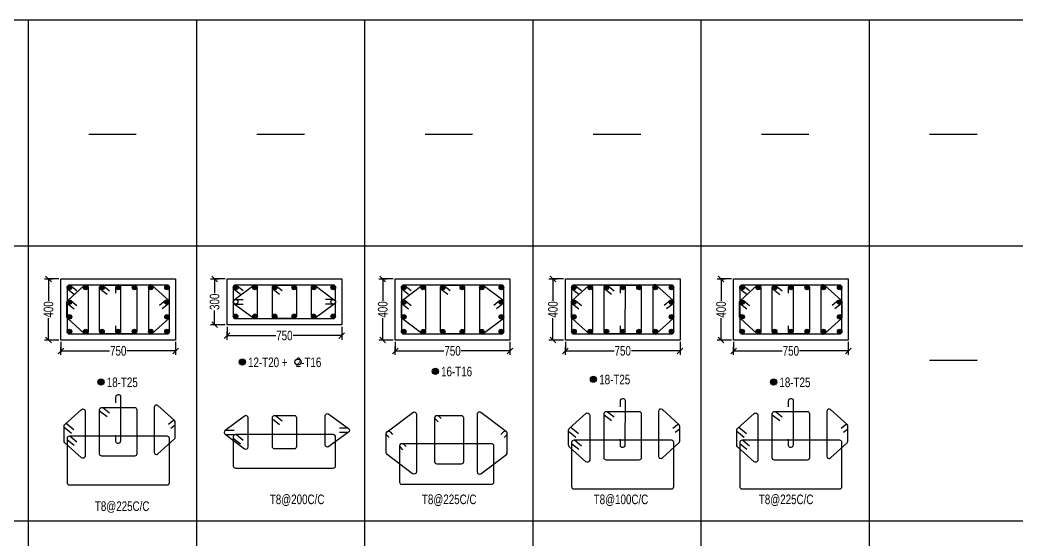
# Model space of a CAD drawing. Header units: millimetres. Extents: x 356 to 40629, y 2483 to 64847.
# Drawn here: x 27803 to 34325, y 15598 to 19002 of the extents above; entities that cross this region are included whole.
import ezdxf

# ---------------------------------------------------------------- set-up
doc = ezdxf.new("R2010")
doc.units = ezdxf.units.MM
for name, color, linetype in [('COL', 5, 'Continuous'), ('S-TIES', 3, 'Continuous'), ('TABLE', 11, 'Continuous'), ('TXT3', 6, 'Continuous')]:
    doc.layers.add(name, color=color, linetype=linetype)
doc.layers.add('STR-COL-DIM', color=8, linetype='Continuous', lineweight=18)
doc.layers.add('STR-LEVEL TEXT', color=110, linetype='Continuous', lineweight=30)
doc.styles.add('SOBHA', font='swisscl.ttf')
doc.styles.add('sobha sed', font='swisscl.ttf')
doc.dimstyles.new('S-25', dxfattribs={"dimscale": 25, "dimtxt": 2.5, "dimasz": 1.5, "dimexe": 0.25, "dimexo": 0.5, "dimgap": 0.1, "dimtad": 0, "dimdec": 0, "dimrnd": 0.0005, "dimzin": 0, "dimdsep": 46, "dimtxsty": 'SOBHA', "dimblk": 'OBLIQUE', "dimcen": 0.09, "dimclrd": 8, "dimclre": 8, "dimclrt": 6, "dimadec": 0, "dimazin": 0, "dimtfac": 1, "dimtdec": 0, "dimtofl": 0, "dimtmove": 0, "dimatfit": 3, "dimfxl": 0.18, "dimtolj": 1, "dimtzin": 0, "dimlwd": -1, "dimlwe": -1, "dimarcsym": 0})

# ---------------------------------------------------------------- blocks, each defined once
blk = doc.blocks.new('_Oblique')
at = {"color": 0, "linetype": 'ByBlock', "lineweight": -2}
for p, q in [((-0.5, -0.5), (0.5, 0.5)), ((0, 0.71), (0, -0.71))]:
    blk.add_line(p, q, dxfattribs=at)
blk = doc.blocks.new('*D480')
at = {"layer": 'STR-LEVEL TEXT', "color": 8, "transparency": 16777216}
for p, q in [((28058.4, 17307.2), (27983.3, 17307.2)), ((27989.6, 17307.2), (27989.6, 17164.7)), ((27989.6, 16907.2), (27989.6, 17049.7)), ((28058.4, 16907.2), (27983.3, 16907.2))]:
    blk.add_line(p, q, dxfattribs=at)
at = {"layer": 'STR-LEVEL TEXT', "color": 8, "transparency": 16777216, "xscale": 37.5, "yscale": 37.5, "zscale": 37.5}
for p, rotation in [((27989.6, 17307.2), 90), ((27989.6, 16907.2), 270)]:
    blk.add_blockref('_Oblique', p, dxfattribs=dict(at, rotation=rotation))
at = {"layer": 'STR-LEVEL TEXT', "color": 6, "transparency": 16777216, "insert": (27989.6, 17107.2), "char_height": 62.5, "attachment_point": 5, "rotation": 90, "style": 'SOBHA'}
blk.add_mtext('\\A1;400', dxfattribs=at)
blk = doc.blocks.new('*D481')
at = {"layer": 'STR-LEVEL TEXT', "color": 8, "transparency": 16777216}
for p, q in [((28070.9, 16894.7), (28070.9, 16829.9)), ((28820.9, 16894.7), (28820.9, 16829.9)), ((28070.9, 16836.1), (28389, 16836.1)), ((28820.9, 16836.1), (28502.8, 16836.1))]:
    blk.add_line(p, q, dxfattribs=at)
at = {"layer": 'STR-LEVEL TEXT', "color": 8, "transparency": 16777216, "xscale": 37.5, "yscale": 37.5, "zscale": 37.5, "rotation": 180}
blk.add_blockref('_Oblique', (28070.9, 16836.1), dxfattribs=at)
at = {"layer": 'STR-LEVEL TEXT', "color": 8, "transparency": 16777216, "xscale": 37.5, "yscale": 37.5, "zscale": 37.5}
blk.add_blockref('_Oblique', (28820.9, 16836.1), dxfattribs=at)
at = {"layer": 'STR-LEVEL TEXT', "color": 6, "transparency": 16777216, "insert": (28445.9, 16836.1), "char_height": 62.5, "attachment_point": 5, "style": 'SOBHA'}
blk.add_mtext('\\A1;750', dxfattribs=at)
blk = doc.blocks.new('*D624')
at = {"layer": 'STR-LEVEL TEXT', "color": 8, "transparency": 16777216}
for p, q in [((29145.3, 17307.2), (29070.2, 17307.2)), ((29076.5, 17307.2), (29076.5, 17214.4)), ((29076.5, 17007.2), (29076.5, 17100.1)), ((29145.3, 17007.2), (29070.2, 17007.2))]:
    blk.add_line(p, q, dxfattribs=at)
at = {"layer": 'STR-LEVEL TEXT', "color": 8, "transparency": 16777216, "xscale": 37.5, "yscale": 37.5, "zscale": 37.5}
for p, rotation in [((29076.5, 17307.2), 90), ((29076.5, 17007.2), 270)]:
    blk.add_blockref('_Oblique', p, dxfattribs=dict(at, rotation=rotation))
at = {"layer": 'STR-LEVEL TEXT', "color": 6, "transparency": 16777216, "insert": (29076.5, 17157.3), "char_height": 62.5, "attachment_point": 5, "rotation": 90, "style": 'SOBHA'}
blk.add_mtext('\\A1;300', dxfattribs=at)
blk = doc.blocks.new('*D625')
at = {"layer": 'STR-LEVEL TEXT', "color": 8, "transparency": 16777216}
for p, q in [((29157.8, 16994.7), (29157.8, 16929.9)), ((29907.8, 16994.7), (29907.8, 16929.9)), ((29157.8, 16936.1), (29475.9, 16936.1)), ((29907.8, 16936.1), (29589.8, 16936.1))]:
    blk.add_line(p, q, dxfattribs=at)
at = {"layer": 'STR-LEVEL TEXT', "color": 8, "transparency": 16777216, "xscale": 37.5, "yscale": 37.5, "zscale": 37.5, "rotation": 180}
blk.add_blockref('_Oblique', (29157.8, 16936.1), dxfattribs=at)
at = {"layer": 'STR-LEVEL TEXT', "color": 8, "transparency": 16777216, "xscale": 37.5, "yscale": 37.5, "zscale": 37.5}
blk.add_blockref('_Oblique', (29907.8, 16936.1), dxfattribs=at)
at = {"layer": 'STR-LEVEL TEXT', "color": 6, "transparency": 16777216, "insert": (29532.8, 16936.1), "char_height": 62.5, "attachment_point": 5, "style": 'SOBHA'}
blk.add_mtext('\\A1;750', dxfattribs=at)
blk = doc.blocks.new('*D633')
at = {"layer": 'STR-LEVEL TEXT', "color": 8, "transparency": 16777216}
for p, q in [((30245.3, 17307.2), (30170.2, 17307.2)), ((30176.5, 17307.2), (30176.5, 17164.7)), ((30176.5, 16907.2), (30176.5, 17049.7)), ((30245.3, 16907.2), (30170.2, 16907.2))]:
    blk.add_line(p, q, dxfattribs=at)
at = {"layer": 'STR-LEVEL TEXT', "color": 8, "transparency": 16777216, "xscale": 37.5, "yscale": 37.5, "zscale": 37.5}
for p, rotation in [((30176.5, 17307.2), 90), ((30176.5, 16907.2), 270)]:
    blk.add_blockref('_Oblique', p, dxfattribs=dict(at, rotation=rotation))
at = {"layer": 'STR-LEVEL TEXT', "color": 6, "transparency": 16777216, "insert": (30176.5, 17107.2), "char_height": 62.5, "attachment_point": 5, "rotation": 90, "style": 'SOBHA'}
blk.add_mtext('\\A1;400', dxfattribs=at)
blk = doc.blocks.new('*D634')
at = {"layer": 'STR-LEVEL TEXT', "color": 8, "transparency": 16777216}
for p, q in [((30257.8, 16894.7), (30257.8, 16829.9)), ((31007.8, 16894.7), (31007.8, 16829.9)), ((30257.8, 16836.1), (30575.9, 16836.1)), ((31007.8, 16836.1), (30689.8, 16836.1))]:
    blk.add_line(p, q, dxfattribs=at)
at = {"layer": 'STR-LEVEL TEXT', "color": 8, "transparency": 16777216, "xscale": 37.5, "yscale": 37.5, "zscale": 37.5, "rotation": 180}
blk.add_blockref('_Oblique', (30257.8, 16836.1), dxfattribs=at)
at = {"layer": 'STR-LEVEL TEXT', "color": 8, "transparency": 16777216, "xscale": 37.5, "yscale": 37.5, "zscale": 37.5}
blk.add_blockref('_Oblique', (31007.8, 16836.1), dxfattribs=at)
at = {"layer": 'STR-LEVEL TEXT', "color": 6, "transparency": 16777216, "insert": (30632.8, 16836.1), "char_height": 62.5, "attachment_point": 5, "style": 'SOBHA'}
blk.add_mtext('\\A1;750', dxfattribs=at)
blk = doc.blocks.new('*D590')
at = {"layer": 'STR-LEVEL TEXT', "color": 8, "transparency": 16777216}
for p, q in [((31358.4, 17307.2), (31283.3, 17307.2)), ((31289.6, 17307.2), (31289.6, 17164.7)), ((31289.6, 16907.2), (31289.6, 17049.7)), ((31358.4, 16907.2), (31283.3, 16907.2))]:
    blk.add_line(p, q, dxfattribs=at)
at = {"layer": 'STR-LEVEL TEXT', "color": 8, "transparency": 16777216, "xscale": 37.5, "yscale": 37.5, "zscale": 37.5}
for p, rotation in [((31289.6, 17307.2), 90), ((31289.6, 16907.2), 270)]:
    blk.add_blockref('_Oblique', p, dxfattribs=dict(at, rotation=rotation))
at = {"layer": 'STR-LEVEL TEXT', "color": 6, "transparency": 16777216, "insert": (31289.6, 17107.2), "char_height": 62.5, "attachment_point": 5, "rotation": 90, "style": 'SOBHA'}
blk.add_mtext('\\A1;400', dxfattribs=at)
blk = doc.blocks.new('*D591')
at = {"layer": 'STR-LEVEL TEXT', "color": 8, "transparency": 16777216}
for p, q in [((31370.9, 16894.7), (31370.9, 16829.9)), ((32120.9, 16894.7), (32120.9, 16829.9)), ((31370.9, 16836.1), (31689, 16836.1)), ((32120.9, 16836.1), (31802.8, 16836.1))]:
    blk.add_line(p, q, dxfattribs=at)
at = {"layer": 'STR-LEVEL TEXT', "color": 8, "transparency": 16777216, "xscale": 37.5, "yscale": 37.5, "zscale": 37.5, "rotation": 180}
blk.add_blockref('_Oblique', (31370.9, 16836.1), dxfattribs=at)
at = {"layer": 'STR-LEVEL TEXT', "color": 8, "transparency": 16777216, "xscale": 37.5, "yscale": 37.5, "zscale": 37.5}
blk.add_blockref('_Oblique', (32120.9, 16836.1), dxfattribs=at)
at = {"layer": 'STR-LEVEL TEXT', "color": 6, "transparency": 16777216, "insert": (31745.9, 16836.1), "char_height": 62.5, "attachment_point": 5, "style": 'SOBHA'}
blk.add_mtext('\\A1;750', dxfattribs=at)
blk = doc.blocks.new('*D626')
at = {"layer": 'STR-LEVEL TEXT', "color": 8, "transparency": 16777216}
for p, q in [((32458.4, 17307), (32383.3, 17307)), ((32389.6, 17307), (32389.6, 17164.5)), ((32389.6, 16907), (32389.6, 17049.5)), ((32458.4, 16907), (32383.3, 16907))]:
    blk.add_line(p, q, dxfattribs=at)
at = {"layer": 'STR-LEVEL TEXT', "color": 8, "transparency": 16777216, "xscale": 37.5, "yscale": 37.5, "zscale": 37.5}
for p, rotation in [((32389.6, 17307), 90), ((32389.6, 16907), 270)]:
    blk.add_blockref('_Oblique', p, dxfattribs=dict(at, rotation=rotation))
at = {"layer": 'STR-LEVEL TEXT', "color": 6, "transparency": 16777216, "insert": (32389.6, 17107), "char_height": 62.5, "attachment_point": 5, "rotation": 90, "style": 'SOBHA'}
blk.add_mtext('\\A1;400', dxfattribs=at)
blk = doc.blocks.new('*D627')
at = {"layer": 'STR-LEVEL TEXT', "color": 8, "transparency": 16777216}
for p, q in [((32470.9, 16894.5), (32470.9, 16829.7)), ((33220.9, 16894.5), (33220.9, 16829.7)), ((32470.9, 16836), (32789, 16836)), ((33220.9, 16836), (32902.8, 16836))]:
    blk.add_line(p, q, dxfattribs=at)
at = {"layer": 'STR-LEVEL TEXT', "color": 8, "transparency": 16777216, "xscale": 37.5, "yscale": 37.5, "zscale": 37.5, "rotation": 180}
blk.add_blockref('_Oblique', (32470.9, 16836), dxfattribs=at)
at = {"layer": 'STR-LEVEL TEXT', "color": 8, "transparency": 16777216, "xscale": 37.5, "yscale": 37.5, "zscale": 37.5}
blk.add_blockref('_Oblique', (33220.9, 16836), dxfattribs=at)
at = {"layer": 'STR-LEVEL TEXT', "color": 6, "transparency": 16777216, "insert": (32845.9, 16836), "char_height": 62.5, "attachment_point": 5, "style": 'SOBHA'}
blk.add_mtext('\\A1;750', dxfattribs=at)

msp = doc.modelspace()

# ---------------------------------------------------------------- hatches: boundary and pattern name
at = {"layer": 'S-TIES', "ltscale": 7}
h = msp.add_hatch(color=256, dxfattribs=at)
h.dxf.hatch_style = 1
edge = h.paths.add_edge_path()
edge.add_arc((28126.5, 17251.7), 15, 0, 360)
h = msp.add_hatch(color=256, dxfattribs=at)
h.dxf.hatch_style = 1
edge = h.paths.add_edge_path()
edge.add_arc((28233, 17251.7), 15, 0, 360)
h = msp.add_hatch(color=256, dxfattribs=at)
h.dxf.hatch_style = 1
edge = h.paths.add_edge_path()
edge.add_arc((28339.4, 17251.7), 15, 0, 360)
h = msp.add_hatch(color=256, dxfattribs=at)
h.dxf.hatch_style = 1
edge = h.paths.add_edge_path()
edge.add_arc((28445.9, 17251.7), 15, 0, 360)
h = msp.add_hatch(color=256, dxfattribs=at)
h.dxf.hatch_style = 1
edge = h.paths.add_edge_path()
edge.add_arc((28552.4, 17251.7), 15, 0, 360)
h = msp.add_hatch(color=256, dxfattribs=at)
h.dxf.hatch_style = 1
edge = h.paths.add_edge_path()
edge.add_arc((28658.9, 17251.7), 15, 0, 360)
h = msp.add_hatch(color=256, dxfattribs=at)
h.dxf.hatch_style = 1
edge = h.paths.add_edge_path()
edge.add_arc((28765.3, 17251.7), 15, 0, 360)
h = msp.add_hatch(color=256, dxfattribs=at)
h.dxf.hatch_style = 1
edge = h.paths.add_edge_path()
edge.add_arc((29213.4, 17251.7), 15, 0, 360)
h = msp.add_hatch(color=256, dxfattribs=at)
h.dxf.hatch_style = 1
edge = h.paths.add_edge_path()
edge.add_arc((29341.2, 17251.7), 15, 0, 360)
h = msp.add_hatch(color=256, dxfattribs=at)
h.dxf.hatch_style = 1
edge = h.paths.add_edge_path()
edge.add_arc((29469, 17251.7), 15, 0, 360)
h = msp.add_hatch(color=256, dxfattribs=at)
h.dxf.hatch_style = 1
edge = h.paths.add_edge_path()
edge.add_arc((29596.7, 17251.7), 15, 0, 360)
h = msp.add_hatch(color=256, dxfattribs=at)
h.dxf.hatch_style = 1
edge = h.paths.add_edge_path()
edge.add_arc((29724.5, 17251.7), 15, 0, 360)
h = msp.add_hatch(color=256, dxfattribs=at)
h.dxf.hatch_style = 1
edge = h.paths.add_edge_path()
edge.add_arc((29852.3, 17251.7), 15, 0, 360)
h = msp.add_hatch(color=256, dxfattribs=at)
h.dxf.hatch_style = 1
edge = h.paths.add_edge_path()
edge.add_arc((30313.4, 17251.7), 15, 0, 360)
h = msp.add_hatch(color=256, dxfattribs=at)
h.dxf.hatch_style = 1
edge = h.paths.add_edge_path()
edge.add_arc((30441.2, 17251.7), 15, 0, 360)
h = msp.add_hatch(color=256, dxfattribs=at)
h.dxf.hatch_style = 1
edge = h.paths.add_edge_path()
edge.add_arc((30569, 17251.7), 15, 0, 360)
h = msp.add_hatch(color=256, dxfattribs=at)
h.dxf.hatch_style = 1
edge = h.paths.add_edge_path()
edge.add_arc((30696.8, 17251.7), 15, 0, 360)
h = msp.add_hatch(color=256, dxfattribs=at)
h.dxf.hatch_style = 1
edge = h.paths.add_edge_path()
edge.add_arc((30824.5, 17251.7), 15, 0, 360)
h = msp.add_hatch(color=256, dxfattribs=at)
h.dxf.hatch_style = 1
edge = h.paths.add_edge_path()
edge.add_arc((30952.3, 17251.7), 15, 0, 360)
h = msp.add_hatch(color=256, dxfattribs=at)
h.dxf.hatch_style = 1
edge = h.paths.add_edge_path()
edge.add_arc((31426.5, 17251.7), 15, 0, 360)
h = msp.add_hatch(color=256, dxfattribs=at)
h.dxf.hatch_style = 1
edge = h.paths.add_edge_path()
edge.add_arc((31533, 17251.7), 15, 0, 360)
h = msp.add_hatch(color=256, dxfattribs=at)
h.dxf.hatch_style = 1
edge = h.paths.add_edge_path()
edge.add_arc((31639.4, 17251.7), 15, 0, 360)
h = msp.add_hatch(color=256, dxfattribs=at)
h.dxf.hatch_style = 1
edge = h.paths.add_edge_path()
edge.add_arc((31745.9, 17251.7), 15, 0, 360)
h = msp.add_hatch(color=256, dxfattribs=at)
h.dxf.hatch_style = 1
edge = h.paths.add_edge_path()
edge.add_arc((31852.4, 17251.7), 15, 0, 360)
h = msp.add_hatch(color=256, dxfattribs=at)
h.dxf.hatch_style = 1
edge = h.paths.add_edge_path()
edge.add_arc((31958.9, 17251.7), 15, 0, 360)
h = msp.add_hatch(color=256, dxfattribs=at)
h.dxf.hatch_style = 1
edge = h.paths.add_edge_path()
edge.add_arc((32065.3, 17251.7), 15, 0, 360)
h = msp.add_hatch(color=256, dxfattribs=at)
h.dxf.hatch_style = 1
edge = h.paths.add_edge_path()
edge.add_arc((32526.5, 17251.5), 15, 0, 360)
h = msp.add_hatch(color=256, dxfattribs=at)
h.dxf.hatch_style = 1
edge = h.paths.add_edge_path()
edge.add_arc((32633, 17251.5), 15, 0, 360)
h = msp.add_hatch(color=256, dxfattribs=at)
h.dxf.hatch_style = 1
edge = h.paths.add_edge_path()
edge.add_arc((32739.4, 17251.5), 15, 0, 360)
h = msp.add_hatch(color=256, dxfattribs=at)
h.dxf.hatch_style = 1
edge = h.paths.add_edge_path()
edge.add_arc((32845.9, 17251.5), 15, 0, 360)
h = msp.add_hatch(color=256, dxfattribs=at)
h.dxf.hatch_style = 1
edge = h.paths.add_edge_path()
edge.add_arc((32952.4, 17251.5), 15, 0, 360)
h = msp.add_hatch(color=256, dxfattribs=at)
h.dxf.hatch_style = 1
edge = h.paths.add_edge_path()
edge.add_arc((33058.9, 17251.5), 15, 0, 360)
h = msp.add_hatch(color=256, dxfattribs=at)
h.dxf.hatch_style = 1
edge = h.paths.add_edge_path()
edge.add_arc((33165.3, 17251.5), 15, 0, 360)
h = msp.add_hatch(color=256, dxfattribs=at)
h.dxf.hatch_style = 1
edge = h.paths.add_edge_path()
edge.add_arc((28126.5, 17155.3), 15, 0, 360)
h = msp.add_hatch(color=256, dxfattribs=at)
h.dxf.hatch_style = 1
edge = h.paths.add_edge_path()
edge.add_arc((28765.2, 17155.3), 15, 0, 360)
h = msp.add_hatch(color=256, dxfattribs=at)
h.dxf.hatch_style = 1
edge = h.paths.add_edge_path()
edge.add_arc((30313.4, 17155.3), 15, 0, 360)
h = msp.add_hatch(color=256, dxfattribs=at)
h.dxf.hatch_style = 1
edge = h.paths.add_edge_path()
edge.add_arc((30952.1, 17155.3), 15, 0, 360)
h = msp.add_hatch(color=256, dxfattribs=at)
h.dxf.hatch_style = 1
edge = h.paths.add_edge_path()
edge.add_arc((31426.5, 17155.3), 15, 0, 360)
h = msp.add_hatch(color=256, dxfattribs=at)
h.dxf.hatch_style = 1
edge = h.paths.add_edge_path()
edge.add_arc((32065.2, 17155.3), 15, 0, 360)
h = msp.add_hatch(color=256, dxfattribs=at)
h.dxf.hatch_style = 1
edge = h.paths.add_edge_path()
edge.add_arc((32526.5, 17155.1), 15, 0, 360)
h = msp.add_hatch(color=256, dxfattribs=at)
h.dxf.hatch_style = 1
edge = h.paths.add_edge_path()
edge.add_arc((33165.2, 17155.1), 15, 0, 360)
h = msp.add_hatch(color=256, dxfattribs=at)
h.dxf.hatch_style = 1
edge = h.paths.add_edge_path()
edge.add_arc((28126.5, 17058.9), 15, 0, 360)
h = msp.add_hatch(color=256, dxfattribs=at)
h.dxf.hatch_style = 1
edge = h.paths.add_edge_path()
edge.add_arc((28765.2, 17058.9), 15, 0, 360)
h = msp.add_hatch(color=256, dxfattribs=at)
h.dxf.hatch_style = 1
edge = h.paths.add_edge_path()
edge.add_arc((29213.5, 17062.6), 15, 0, 360)
h = msp.add_hatch(color=256, dxfattribs=at)
h.dxf.hatch_style = 1
edge = h.paths.add_edge_path()
edge.add_arc((29341.2, 17062.2), 15, 0, 360)
h = msp.add_hatch(color=256, dxfattribs=at)
h.dxf.hatch_style = 1
edge = h.paths.add_edge_path()
edge.add_arc((29468.9, 17062.6), 15, 0, 360)
h = msp.add_hatch(color=256, dxfattribs=at)
h.dxf.hatch_style = 1
edge = h.paths.add_edge_path()
edge.add_arc((29596.7, 17062.6), 15, 0, 360)
h = msp.add_hatch(color=256, dxfattribs=at)
h.dxf.hatch_style = 1
edge = h.paths.add_edge_path()
edge.add_arc((29724.5, 17062.2), 15, 0, 360)
h = msp.add_hatch(color=256, dxfattribs=at)
h.dxf.hatch_style = 1
edge = h.paths.add_edge_path()
edge.add_arc((29852.2, 17062.6), 15, 0, 360)
h = msp.add_hatch(color=256, dxfattribs=at)
h.dxf.hatch_style = 1
edge = h.paths.add_edge_path()
edge.add_arc((30313.5, 17058.9), 15, 0, 360)
h = msp.add_hatch(color=256, dxfattribs=at)
h.dxf.hatch_style = 1
edge = h.paths.add_edge_path()
edge.add_arc((30952.2, 17058.9), 15, 0, 360)
h = msp.add_hatch(color=256, dxfattribs=at)
h.dxf.hatch_style = 1
edge = h.paths.add_edge_path()
edge.add_arc((31426.5, 17058.9), 15, 0, 360)
h = msp.add_hatch(color=256, dxfattribs=at)
h.dxf.hatch_style = 1
edge = h.paths.add_edge_path()
edge.add_arc((32065.2, 17058.9), 15, 0, 360)
h = msp.add_hatch(color=256, dxfattribs=at)
h.dxf.hatch_style = 1
edge = h.paths.add_edge_path()
edge.add_arc((32526.5, 17058.8), 15, 0, 360)
h = msp.add_hatch(color=256, dxfattribs=at)
h.dxf.hatch_style = 1
edge = h.paths.add_edge_path()
edge.add_arc((33165.2, 17058.8), 15, 0, 360)
h = msp.add_hatch(color=256, dxfattribs=at)
h.dxf.hatch_style = 1
edge = h.paths.add_edge_path()
edge.add_arc((28126.6, 16962.6), 15, 0, 360)
h = msp.add_hatch(color=256, dxfattribs=at)
h.dxf.hatch_style = 1
edge = h.paths.add_edge_path()
edge.add_arc((28233, 16962.7), 15, 0, 360)
h = msp.add_hatch(color=256, dxfattribs=at)
h.dxf.hatch_style = 1
edge = h.paths.add_edge_path()
edge.add_arc((28339.4, 16962.7), 15, 0, 360)
h = msp.add_hatch(color=256, dxfattribs=at)
h.dxf.hatch_style = 1
edge = h.paths.add_edge_path()
edge.add_arc((28445.9, 16962.7), 15, 0, 360)
h = msp.add_hatch(color=256, dxfattribs=at)
h.dxf.hatch_style = 1
edge = h.paths.add_edge_path()
edge.add_arc((28552.4, 16962.7), 15, 0, 360)
h = msp.add_hatch(color=256, dxfattribs=at)
h.dxf.hatch_style = 1
edge = h.paths.add_edge_path()
edge.add_arc((28658.9, 16962.7), 15, 0, 360)
h = msp.add_hatch(color=256, dxfattribs=at)
h.dxf.hatch_style = 1
edge = h.paths.add_edge_path()
edge.add_arc((28765.3, 16962.6), 15, 0, 360)
h = msp.add_hatch(color=256, dxfattribs=at)
h.dxf.hatch_style = 1
edge = h.paths.add_edge_path()
edge.add_arc((30313.5, 16962.6), 15, 0, 360)
h = msp.add_hatch(color=256, dxfattribs=at)
h.dxf.hatch_style = 1
edge = h.paths.add_edge_path()
edge.add_arc((30441.2, 16962.2), 15, 0, 360)
h = msp.add_hatch(color=256, dxfattribs=at)
h.dxf.hatch_style = 1
edge = h.paths.add_edge_path()
edge.add_arc((30569, 16962.2), 15, 0, 360)
h = msp.add_hatch(color=256, dxfattribs=at)
h.dxf.hatch_style = 1
edge = h.paths.add_edge_path()
edge.add_arc((30696.7, 16962.2), 15, 0, 360)
h = msp.add_hatch(color=256, dxfattribs=at)
h.dxf.hatch_style = 1
edge = h.paths.add_edge_path()
edge.add_arc((30824.5, 16962.2), 15, 0, 360)
h = msp.add_hatch(color=256, dxfattribs=at)
h.dxf.hatch_style = 1
edge = h.paths.add_edge_path()
edge.add_arc((30952.2, 16962.6), 15, 0, 360)
h = msp.add_hatch(color=256, dxfattribs=at)
h.dxf.hatch_style = 1
edge = h.paths.add_edge_path()
edge.add_arc((31426.6, 16962.6), 15, 0, 360)
h = msp.add_hatch(color=256, dxfattribs=at)
h.dxf.hatch_style = 1
edge = h.paths.add_edge_path()
edge.add_arc((31533, 16962.7), 15, 0, 360)
h = msp.add_hatch(color=256, dxfattribs=at)
h.dxf.hatch_style = 1
edge = h.paths.add_edge_path()
edge.add_arc((31639.4, 16962.7), 15, 0, 360)
h = msp.add_hatch(color=256, dxfattribs=at)
h.dxf.hatch_style = 1
edge = h.paths.add_edge_path()
edge.add_arc((31745.9, 16962.7), 15, 0, 360)
h = msp.add_hatch(color=256, dxfattribs=at)
h.dxf.hatch_style = 1
edge = h.paths.add_edge_path()
edge.add_arc((31852.4, 16962.7), 15, 0, 360)
h = msp.add_hatch(color=256, dxfattribs=at)
h.dxf.hatch_style = 1
edge = h.paths.add_edge_path()
edge.add_arc((31958.9, 16962.7), 15, 0, 360)
h = msp.add_hatch(color=256, dxfattribs=at)
h.dxf.hatch_style = 1
edge = h.paths.add_edge_path()
edge.add_arc((32065.3, 16962.6), 15, 0, 360)
h = msp.add_hatch(color=256, dxfattribs=at)
h.dxf.hatch_style = 1
edge = h.paths.add_edge_path()
edge.add_arc((32526.6, 16962.4), 15, 0, 360)
h = msp.add_hatch(color=256, dxfattribs=at)
h.dxf.hatch_style = 1
edge = h.paths.add_edge_path()
edge.add_arc((32633, 16962.5), 15, 0, 360)
h = msp.add_hatch(color=256, dxfattribs=at)
h.dxf.hatch_style = 1
edge = h.paths.add_edge_path()
edge.add_arc((32739.4, 16962.5), 15, 0, 360)
h = msp.add_hatch(color=256, dxfattribs=at)
h.dxf.hatch_style = 1
edge = h.paths.add_edge_path()
edge.add_arc((32845.9, 16962.5), 15, 0, 360)
h = msp.add_hatch(color=256, dxfattribs=at)
h.dxf.hatch_style = 1
edge = h.paths.add_edge_path()
edge.add_arc((32952.4, 16962.5), 15, 0, 360)
h = msp.add_hatch(color=256, dxfattribs=at)
h.dxf.hatch_style = 1
edge = h.paths.add_edge_path()
edge.add_arc((33058.9, 16962.5), 15, 0, 360)
h = msp.add_hatch(color=256, dxfattribs=at)
h.dxf.hatch_style = 1
edge = h.paths.add_edge_path()
edge.add_arc((33165.3, 16962.4), 15, 0, 360)
h = msp.add_hatch(color=256, dxfattribs=at)
h.dxf.hatch_style = 1
edge = h.paths.add_edge_path()
edge.add_arc((29257.6, 16763), 20, 0, 360)
h = msp.add_hatch(color=256, dxfattribs=at)
h.dxf.hatch_style = 1
edge = h.paths.add_edge_path()
edge.add_arc((30520.2, 16702.7), 20, 0, 360)
h = msp.add_hatch(color=256, dxfattribs=at)
h.dxf.hatch_style = 1
edge = h.paths.add_edge_path()
edge.add_arc((28333.2, 16632.2), 20, 0, 360)
h = msp.add_hatch(color=256, dxfattribs=at)
h.dxf.hatch_style = 1
edge = h.paths.add_edge_path()
edge.add_arc((31554.5, 16650.4), 20, 0, 360)
h = msp.add_hatch(color=256, dxfattribs=at)
h.dxf.hatch_style = 1
edge = h.paths.add_edge_path()
edge.add_arc((32733.2, 16632), 20, 0, 360)

# ---------------------------------------------------------------- linework, layer by layer
at = {"layer": 'COL', "elevation": 0}
for points in [[(28070.9, 17307.2), (28820.9, 17307.2), (28820.9, 16907.2), (28070.9, 16907.2)], [(29157.8, 17307.2), (29907.8, 17307.2), (29907.8, 17007.2), (29157.8, 17007.2)], [(30257.8, 17307.2), (31007.8, 17307.2), (31007.8, 16907.2), (30257.8, 16907.2)], [(31370.9, 17307.2), (32120.9, 17307.2), (32120.9, 16907.2), (31370.9, 16907.2)], [(32470.9, 17307), (33220.9, 17307), (33220.9, 16907), (32470.9, 16907)]]:
    msp.add_lwpolyline(points, close=True, dxfattribs=at)
at = {"layer": 'S-TIES', "ltscale": 7}
for p, q in [((28253.5, 18253.8, 0), (28563.8, 18253.8, 0)), ((29353.5, 18253.8, 0), (29663.8, 18253.8, 0)), ((30453.5, 18253.8, 0), (30763.8, 18253.8, 0)), ((31553.5, 18253.8, 0), (31863.8, 18253.8, 0)), ((32653.5, 18253.8, 0), (32963.8, 18253.8, 0)), ((33753.5, 18253.8, 0), (34063.8, 18253.8, 0)), ((33753.5, 16775.4, 0), (34063.8, 16775.4, 0))]:
    msp.add_line(p, q, dxfattribs=at)
at = {"layer": 'S-TIES', "ltscale": 7, "elevation": 0}
for points in [[(28249, 17253.9), (28249, 16960.5, -0.650149), (28223.9, 16949.3), (28115.5, 17047.4, -0.211938), (28110.5, 17058.5), (28110.5, 17155.7, -0.211928), (28115.5, 17166.9), (28223.9, 17265, -0.650363)], [(28126.6, 16947.6), (28765.3, 16947.6, 0.414214), (28780.3, 16962.6), (28780.3, 17251.7, 0.414214), (28765.3, 17266.7), (28126.6, 17266.7, 0.414214), (28111.6, 17251.7), (28111.6, 16962.6, 0.414214)], [(28339.4, 17266.7), (28552.4, 17266.7, -0.414214), (28567.4, 17251.7), (28567.4, 16962.7, -0.414214), (28552.4, 16947.7), (28339.4, 16947.7, -0.414214), (28324.4, 16962.7), (28324.4, 17251.7, -0.414214)], [(28642.9, 17253.9), (28642.9, 16960.5, 0.650149), (28667.9, 16949.3), (28776.4, 17047.4, 0.211938), (28781.3, 17058.5), (28781.3, 17155.7, 0.211928), (28776.4, 17166.9), (28667.9, 17265, 0.650363)], [(29213.5, 17047.6), (29852.3, 17047.6, 0.414214), (29867.3, 17062.6), (29867.3, 17251.7, 0.414214), (29852.3, 17266.7), (29213.5, 17266.7, 0.414214), (29198.5, 17251.7), (29198.5, 17062.6, 0.414214)], [(29356.2, 17062.2), (29356.2, 17251.7, 0.615959), (29332.3, 17263.7), (29204.6, 17169.2, 0.503211), (29204.5, 17145.1), (29332.2, 17050.1, 0.616567)], [(29469, 17266.7), (29596.7, 17266.7, -0.414214), (29611.7, 17251.7), (29611.7, 17062.6, -0.414214), (29596.7, 17047.6), (29469, 17047.6, -0.414214), (29454, 17062.6), (29454, 17251.7, -0.414214)], [(29709.5, 17062.2), (29709.5, 17251.7, -0.615959), (29733.4, 17263.7), (29861.1, 17169.2, -0.503211), (29861.1, 17145.1), (29733.5, 17050.1, -0.616567)], [(30456.2, 17251.7), (30456.2, 16962.2, -0.619608), (30432.2, 16950.2), (30304.4, 17047, -0.234772), (30298.5, 17058.9), (30298.4, 17155.3, -0.23547), (30304.4, 17167.3), (30432.2, 17263.6, -0.618942)], [(30313.5, 16947.6), (30952.3, 16947.6, 0.414214), (30967.3, 16962.6), (30967.3, 17251.7, 0.414214), (30952.3, 17266.7), (30313.5, 17266.7, 0.414214), (30298.5, 17251.7), (30298.5, 16962.6, 0.414214)], [(30569.4, 17266.3), (30696.4, 17266.3, -0.414214), (30711.4, 17251.3), (30711.4, 16962.6, -0.414214), (30696.4, 16947.6), (30569.4, 16947.6, -0.414214), (30554.4, 16962.6), (30554.4, 17251.3, -0.414214)], [(30809.4, 17251.7), (30809.5, 16962.2, 0.619608), (30833.5, 16950.2), (30961.3, 17047, 0.234772), (30967.2, 17058.9), (30967.2, 17155.3, 0.23547), (30961.3, 17167.3), (30833.5, 17263.6, 0.618942)], [(31549, 17253.9), (31549, 16960.5, -0.650149), (31523.9, 16949.3), (31415.5, 17047.4, -0.211938), (31410.5, 17058.5), (31410.5, 17155.7, -0.211928), (31415.5, 17166.9), (31523.9, 17265, -0.650363)], [(31426.6, 16947.6), (32065.3, 16947.6, 0.414214), (32080.3, 16962.6), (32080.3, 17251.7, 0.414214), (32065.3, 17266.7), (31426.6, 17266.7, 0.414214), (31411.6, 17251.7), (31411.6, 16962.6, 0.414214)], [(31639.4, 17266.7), (31852.4, 17266.7, -0.414214), (31867.4, 17251.7), (31867.4, 16962.7, -0.414214), (31852.4, 16947.7), (31639.4, 16947.7, -0.414214), (31624.4, 16962.7), (31624.4, 17251.7, -0.414214)], [(31942.9, 17253.9), (31942.9, 16960.5, 0.650149), (31967.9, 16949.3), (32076.4, 17047.4, 0.211938), (32081.3, 17058.5), (32081.3, 17155.7, 0.211928), (32076.4, 17166.9), (31967.9, 17265, 0.650363)], [(32649, 17253.7), (32649, 16960.3, -0.650149), (32623.9, 16949.1), (32515.5, 17047.2, -0.211938), (32510.5, 17058.3), (32510.5, 17155.6, -0.211928), (32515.5, 17166.7), (32623.9, 17264.9, -0.650363)], [(32526.6, 16947.4), (33165.3, 16947.4, 0.414214), (33180.3, 16962.4), (33180.3, 17251.5, 0.414214), (33165.3, 17266.5), (32526.6, 17266.5, 0.414214), (32511.6, 17251.5), (32511.6, 16962.4, 0.414214)], [(32739.4, 17266.5), (32952.4, 17266.5, -0.414214), (32967.4, 17251.5), (32967.4, 16962.5, -0.414214), (32952.4, 16947.5), (32739.4, 16947.5, -0.414214), (32724.4, 16962.5), (32724.4, 17251.5, -0.414214)], [(33042.9, 17253.7), (33042.9, 16960.3, 0.650149), (33067.9, 16949.1), (33176.4, 17047.2, 0.211938), (33181.3, 17058.3), (33181.3, 17155.6, 0.211928), (33176.4, 17166.7), (33067.9, 17264.9, 0.650363)], [(28229.9, 16441.5), (28229.9, 16148, -0.650149), (28204.8, 16136.9), (28096.4, 16234.9, -0.211938), (28091.5, 16246), (28091.4, 16343.3, -0.211928), (28096.4, 16354.4), (28204.8, 16452.6, -0.650363)], [(28339.4, 16466.5), (28552.4, 16466.5, -0.414214), (28567.4, 16451.5), (28567.4, 16162.5, -0.414214), (28552.4, 16147.5), (28339.4, 16147.5, -0.414214), (28324.4, 16162.5), (28324.4, 16451.5, -0.414214)], [(28680.3, 16466.8), (28680.3, 16173.3, 0.650149), (28705.3, 16162.2), (28813.7, 16260.2, 0.211938), (28818.7, 16271.3), (28818.7, 16368.6, 0.211928), (28813.8, 16379.7), (28705.3, 16477.9, 0.650363)], [(31639.4, 16440.3), (31852.4, 16440.3, -0.414214), (31867.4, 16425.3), (31867.4, 16136.3, -0.414214), (31852.4, 16121.3), (31639.4, 16121.3, -0.414214), (31624.4, 16136.3), (31624.4, 16425.3, -0.414214)], [(31980.3, 16440.6), (31980.3, 16147.1, 0.650149), (32005.3, 16136), (32113.7, 16234, 0.211938), (32118.7, 16245.1), (32118.7, 16342.4, 0.211928), (32113.8, 16353.5), (32005.3, 16451.7, 0.650363)], [(32739.4, 16440.3), (32952.4, 16440.3, -0.414214), (32967.4, 16425.3), (32967.4, 16136.3, -0.414214), (32952.4, 16121.3), (32739.4, 16121.3, -0.414214), (32724.4, 16136.3), (32724.4, 16425.3, -0.414214)], [(33080.3, 16440.6), (33080.3, 16147.1, 0.650149), (33105.3, 16136), (33213.7, 16234, 0.211938), (33218.7, 16245.1), (33218.7, 16342.4, 0.211928), (33213.8, 16353.5), (33105.3, 16451.7, 0.650363)], [(29296.3, 16208.1), (29296.4, 16397.6, 0.615959), (29272.4, 16409.7), (29144.7, 16315.1, 0.503211), (29144.7, 16291), (29272.4, 16196.1, 0.616567)], [(29469, 16413.8), (29596.7, 16413.8, -0.414214), (29611.7, 16398.8), (29611.7, 16209.7, -0.414214), (29596.7, 16194.7), (29469, 16194.7, -0.414214), (29454, 16209.7), (29454, 16398.8, -0.414214)], [(29800.2, 16221.4), (29800.2, 16410.9, -0.615959), (29824.1, 16423), (29951.8, 16328.4, -0.503211), (29951.8, 16304.3), (29824.2, 16209.4, -0.616567)], [(30396, 16421.4), (30396, 16044.5, -0.619608), (30371.9, 16032.5), (30204.7, 16159.1, -0.234772), (30198.8, 16171.1), (30198.8, 16295.3, -0.23547), (30204.7, 16307.3), (30372, 16433.4, -0.618942)], [(30532.4, 16413.9), (30688.6, 16413.9, -0.414166), (30703.6, 16398.9), (30703.6, 16109.8, -0.414262), (30688.6, 16094.8), (30532.5, 16094.8, -0.414166), (30517.5, 16109.8), (30517.4, 16398.9, -0.414262)], [(30793.7, 16421.4), (30793.7, 16044.5, 0.619608), (30817.8, 16032.5), (30985, 16159.1, 0.234772), (30990.9, 16171.1), (30990.9, 16295.3, 0.23547), (30985, 16307.3), (30817.7, 16433.4, 0.618942)], [(31529.9, 16415.3), (31529.9, 16121.8, -0.650149), (31504.8, 16110.7), (31396.4, 16208.7, -0.211938), (31391.5, 16219.9), (31391.4, 16317.1, -0.211928), (31396.4, 16328.2), (31504.8, 16426.4, -0.650363)], [(32629.9, 16415.3), (32629.9, 16121.8, -0.650149), (32604.8, 16110.7), (32496.4, 16208.7, -0.211938), (32491.5, 16219.9), (32491.4, 16317.1, -0.211928), (32496.4, 16328.2), (32604.8, 16426.4, -0.650363)], [(28126.6, 15958.8), (28765.3, 15958.8, 0.414214), (28780.3, 15973.8), (28780.3, 16262.9, 0.414214), (28765.3, 16277.9), (28126.6, 16277.9, 0.414214), (28111.6, 16262.9), (28111.6, 15973.8, 0.414214)], [(29213.5, 16069.1), (29852.3, 16069.1, 0.414214), (29867.3, 16084.1), (29867.3, 16273.2, 0.414214), (29852.3, 16288.2), (29213.5, 16288.2, 0.414214), (29198.5, 16273.2), (29198.5, 16084.1, 0.414214)], [(31426.6, 15932.7), (32065.3, 15932.7, 0.414214), (32080.3, 15947.7), (32080.3, 16236.7, 0.414214), (32065.3, 16251.7), (31426.6, 16251.7, 0.414214), (31411.6, 16236.7), (31411.6, 15947.7, 0.414214)], [(32526.6, 15932.7), (33165.3, 15932.7, 0.414214), (33180.3, 15947.7), (33180.3, 16236.7, 0.414214), (33165.3, 16251.7), (32526.6, 16251.7, 0.414214), (32511.6, 16236.7), (32511.6, 15947.7, 0.414214)], [(30303.3, 16230.8), (30886.4, 16230.8, -0.414214), (30901.4, 16215.8), (30901.4, 15975.8, -0.414214), (30886.4, 15960.8), (30303.3, 15960.8, -0.414214), (30288.3, 15975.8), (30288.3, 16215.8, -0.414214)]]:
    msp.add_lwpolyline(points, format="xyb", close=True, dxfattribs=at)
for points in [[(28116.5, 17240.5), (28158.7, 17206.9)], [(28136.5, 17262.8), (28175.3, 17230.6)], [(28330.5, 17240), (28372.6, 17206.5)], [(28350.5, 17262.4), (28389.3, 17230.2)], [(29203.4, 17240.5), (29245.6, 17206.9)], [(29223.5, 17262.8), (29262.3, 17230.6)], [(29459, 17240.5), (29501.2, 17206.9)], [(29479, 17262.8), (29517.8, 17230.6)], [(30303.4, 17240.5), (30345.6, 17206.9)], [(30323.5, 17262.8), (30362.3, 17230.6)], [(30559, 17240.5), (30601.2, 17206.9)], [(30579.1, 17262.8), (30617.9, 17230.6)], [(31416.5, 17240.5), (31458.7, 17206.9)], [(31436.5, 17262.8), (31475.3, 17230.6)], [(31630.5, 17240), (31672.6, 17206.5)], [(31650.5, 17262.4), (31689.3, 17230.2)], [(32516.5, 17240.3), (32558.7, 17206.8)], [(32536.5, 17262.6), (32575.3, 17230.5)], [(32730.5, 17239.8), (32772.6, 17206.3)], [(32750.5, 17262.2), (32789.3, 17230)], [(28136.6, 17166.4), (28175.4, 17134.3)], [(28755.3, 17166.4), (28716.5, 17134.3)], [(29213.5, 17172.1), (29263.5, 17172.1)], [(29852.2, 17172.1), (29802.2, 17172.1)], [(30323.5, 17166.4), (30362.3, 17134.3)], [(30942.2, 17166.4), (30903.4, 17134.3)], [(31436.6, 17166.4), (31475.4, 17134.3)], [(32055.3, 17166.4), (32016.5, 17134.3)], [(32536.6, 17166.3), (32575.4, 17134.1)], [(33155.3, 17166.3), (33116.5, 17134.1)], [(28116.5, 17144.1), (28158.7, 17110.6)], [(28775.3, 17144.1), (28733.1, 17110.6)], [(29213.5, 17142.1), (29263.5, 17142.1)], [(29852.2, 17142.1), (29802.2, 17142.1)], [(30303.5, 17144.1), (30345.6, 17110.6)], [(30962.2, 17144.1), (30920, 17110.6)], [(31416.5, 17144.1), (31458.7, 17110.6)], [(32075.3, 17144.1), (32033.1, 17110.6)], [(32516.5, 17143.9), (32558.7, 17110.4)], [(33175.3, 17143.9), (33133.1, 17110.4)], [(28324.4, 16444.6), (28372.6, 16406.3)], [(28345.3, 16466.5), (28389.3, 16430)], [(31645.3, 16440.3), (31689.3, 16403.8)], [(32745.3, 16440.3), (32789.3, 16403.8)], [(28809.8, 16383.3), (28774.1, 16353.7)], [(29454, 16391.6), (29501.2, 16354.1)], [(29474.3, 16413.8), (29517.8, 16377.8)], [(31624.4, 16418.4), (31672.6, 16380.1)], [(32724.4, 16418.4), (32772.6, 16380.1)], [(28091.4, 16336.4), (28139.6, 16298.1)], [(28106.2, 16363.3), (28156.3, 16321.8)], [(28818.7, 16350.9), (28790.1, 16328.2)], [(29148.7, 16318.1), (29203.7, 16318.1)], [(29942.9, 16331.3), (29892.9, 16331.3)], [(31391.4, 16310.3), (31439.6, 16272)], [(31406.2, 16337.2), (31456.3, 16295.6)], [(32109.8, 16357.1), (32074.1, 16327.5)], [(32118.7, 16324.7), (32090.1, 16302)], [(32491.4, 16310.3), (32539.6, 16272)], [(32506.2, 16337.2), (32556.3, 16295.6)], [(33209.8, 16357.1), (33174.1, 16327.5)], [(33218.7, 16324.7), (33190.1, 16302)], [(28111.6, 16255.7), (28158.7, 16218.2)], [(28131.9, 16277.9), (28175.3, 16241.9)], [(29148.7, 16288.1), (29203.7, 16288.1)], [(29198.5, 16265.9), (29245.6, 16228.5)], [(29218.8, 16288.2), (29262.3, 16252.1)], [(29942.9, 16301.3), (29892.9, 16301.3)], [(31431.9, 16251.7), (31475.3, 16215.7)], [(32531.9, 16251.7), (32575.3, 16215.7)], [(31411.6, 16229.5), (31458.7, 16192)], [(32511.6, 16229.5), (32558.7, 16192)]]:
    msp.add_lwpolyline(points, dxfattribs=at)
for points in [[(28431, 17213.7), (28431, 17251.7, -0.414139), (28446, 17266.7), (28450.9, 17266.7, -0.414288), (28460.9, 17256.7), (28460.8, 16962.7, -0.414139), (28445.8, 16947.7), (28440.9, 16947.7, -0.414288), (28430.9, 16957.7), (28430.9, 17000.9)], [(31731, 17213.7), (31731, 17251.7, -0.414139), (31746, 17266.7), (31750.9, 17266.7, -0.414288), (31760.9, 17256.7), (31760.8, 16962.7, -0.414139), (31745.8, 16947.7), (31740.9, 16947.7, -0.414288), (31730.9, 16957.7), (31730.9, 17000.9)], [(32831, 17213.5), (32831, 17251.5, -0.414139), (32846, 17266.5), (32850.9, 17266.5, -0.414288), (32860.9, 17256.5), (32860.8, 16962.5, -0.414139), (32845.8, 16947.5), (32840.9, 16947.5, -0.414288), (32830.9, 16957.5), (32830.9, 17000.7)], [(28431, 16496.9), (28431, 16534.9, -0.414139), (28446, 16549.9), (28450.9, 16549.9, -0.414288), (28460.9, 16539.9), (28460.8, 16245.9, -0.414139), (28445.8, 16230.9), (28440.9, 16230.9, -0.414288), (28430.9, 16240.9), (28430.9, 16284.1)], [(31731, 16470.7), (31731, 16508.7, -0.414139), (31746, 16523.7), (31750.9, 16523.7, -0.414288), (31760.9, 16513.7), (31760.8, 16219.7, -0.414139), (31745.8, 16204.7), (31740.9, 16204.7, -0.414288), (31730.9, 16214.7), (31730.9, 16257.9)], [(32831, 16470.7), (32831, 16508.7, -0.414139), (32846, 16523.7), (32850.9, 16523.7, -0.414288), (32860.9, 16513.7), (32860.8, 16219.7, -0.414139), (32845.8, 16204.7), (32840.9, 16204.7, -0.414288), (32830.9, 16214.7), (32830.9, 16257.9)], [(30537.8, 16372.4), (30521.8, 16388.3, -0.668178), (30532.4, 16413.9, -0.200501), (30543.1, 16409.5), (30559, 16393.6)], [(30219.1, 16268.8), (30203.2, 16284.7, -0.668178), (30213.8, 16310.3, -0.200501), (30224.4, 16305.8), (30240.3, 16289.9)], [(30970.6, 16268.8), (30986.5, 16284.7, 0.668178), (30975.9, 16310.3, 0.200501), (30965.3, 16305.8), (30949.4, 16289.9)], [(30308.6, 16189.3), (30292.7, 16205.2, -0.668178), (30303.3, 16230.8, -0.200501), (30314, 16226.3), (30329.9, 16210.4)]]:
    msp.add_lwpolyline(points, format="xyb", dxfattribs=at)
at = {"layer": 'S-TIES', "ltscale": 7}
for centre, radius in [((28126.5, 17251.7, 0), 15), ((28233, 17251.7, 0), 15), ((28339.4, 17251.7, 0), 15), ((28445.9, 17251.7, 0), 15), ((28552.4, 17251.7, 0), 15), ((28658.9, 17251.7, 0), 15), ((28765.3, 17251.7, 0), 15), ((29213.4, 17251.7, 0), 15), ((29341.2, 17251.7, 0), 15), ((29469, 17251.7, 0), 15), ((29596.7, 17251.7, 0), 15), ((29724.5, 17251.7, 0), 15), ((29852.3, 17251.7, 0), 15), ((30313.4, 17251.7, 0), 15), ((30441.2, 17251.7, 0), 15), ((30569, 17251.7, 0), 15), ((30696.8, 17251.7, 0), 15), ((30824.5, 17251.7, 0), 15), ((30952.3, 17251.7, 0), 15), ((31426.5, 17251.7, 0), 15), ((31533, 17251.7, 0), 15), ((31639.4, 17251.7, 0), 15), ((31745.9, 17251.7, 0), 15), ((31852.4, 17251.7, 0), 15), ((31958.9, 17251.7, 0), 15), ((32065.3, 17251.7, 0), 15), ((32526.5, 17251.5, 0), 15), ((32633, 17251.5, 0), 15), ((32739.4, 17251.5, 0), 15), ((32845.9, 17251.5, 0), 15), ((32952.4, 17251.5, 0), 15), ((33058.9, 17251.5, 0), 15), ((33165.3, 17251.5, 0), 15), ((28126.5, 17155.3, 0), 15), ((28765.2, 17155.3, 0), 15), ((29213.5, 17157.1, 0), 15), ((29852.3, 17157.1, 0), 15), ((30313.4, 17155.3, 0), 15), ((30952.1, 17155.3, 0), 15), ((31426.5, 17155.3, 0), 15), ((32065.2, 17155.3, 0), 15), ((32526.5, 17155.1, 0), 15), ((33165.2, 17155.1, 0), 15), ((28126.5, 17058.9, 0), 15), ((28765.2, 17058.9, 0), 15), ((29213.5, 17062.6, 0), 15), ((29341.2, 17062.2, 0), 15), ((29468.9, 17062.6, 0), 15), ((29596.7, 17062.6, 0), 15), ((29724.5, 17062.2, 0), 15), ((29852.2, 17062.6, 0), 15), ((30313.5, 17058.9, 0), 15), ((30952.2, 17058.9, 0), 15), ((31426.5, 17058.9, 0), 15), ((32065.2, 17058.9, 0), 15), ((32526.5, 17058.8, 0), 15), ((33165.2, 17058.8, 0), 15), ((28126.6, 16962.6, 0), 15), ((28233, 16962.7, 0), 15), ((28339.4, 16962.7, 0), 15), ((28445.9, 16962.7, 0), 15), ((28552.4, 16962.7, 0), 15), ((28658.9, 16962.7, 0), 15), ((28765.3, 16962.6, 0), 15), ((30313.5, 16962.6, 0), 15), ((30441.2, 16962.2, 0), 15), ((30569, 16962.2, 0), 15), ((30696.7, 16962.2, 0), 15), ((30824.5, 16962.2, 0), 15), ((30952.2, 16962.6, 0), 15), ((31426.6, 16962.6, 0), 15), ((31533, 16962.7, 0), 15), ((31639.4, 16962.7, 0), 15), ((31745.9, 16962.7, 0), 15), ((31852.4, 16962.7, 0), 15), ((31958.9, 16962.7, 0), 15), ((32065.3, 16962.6, 0), 15), ((32526.6, 16962.4, 0), 15), ((32633, 16962.5, 0), 15), ((32739.4, 16962.5, 0), 15), ((32845.9, 16962.5, 0), 15), ((32952.4, 16962.5, 0), 15), ((33058.9, 16962.5, 0), 15), ((33165.3, 16962.4, 0), 15), ((29257.6, 16763, 0), 20), ((29622.1, 16763, 0), 20), ((30520.2, 16702.7, 0), 20), ((28333.2, 16632.2, 0), 20), ((31554.5, 16650.4, 0), 20), ((32733.2, 16632, 0), 20)]:
    msp.add_circle(centre, radius, dxfattribs=at)
at = {"layer": 'TABLE', "ltscale": 10}
for p, q in [((18883.5, 19002.1, 0), (40628.8, 19002.1, 0)), ((27857.8, 19002.1, 0), (27857.8, 11802.7, 0)), ((28957.8, 19002.1, 0), (28957.8, 11802.7, 0)), ((30057.8, 19002.1, 0), (30057.8, 11802.7, 0)), ((31157.8, 19002.1, 0), (31157.8, 11802.7, 0)), ((32257.8, 19002.1, 0), (32257.8, 11802.7, 0)), ((33357.8, 19002.1, 0), (33357.8, 11802.7, 0)), ((18883.5, 17523.7, 0), (40628.8, 17523.7, 0)), ((18883.5, 17523.7, 0), (40628.8, 17523.7, 0)), ((18883.5, 15723.7, 0), (40628.8, 15723.7, 0))]:
    msp.add_line(p, q, dxfattribs=at)

# ---------------------------------------------------------------- texts
at = {"layer": 'STR-COL-DIM', "color": 6, "char_height": 62.5, "width": 636.777, "attachment_point": 1, "style": 'sobha sed'}
for s, insert in [('12-T20 +   2-T16', (29295.3, 16792.7, 0)), ('16-T16', (30557.9, 16732.3, 0)), ('18-T25', (28370.9, 16661.9, 0)), ('18-T25', (31592.2, 16680.1, 0)), ('18-T25 ', (32770.9, 16661.7, 0))]:
    msp.add_mtext(s, dxfattribs=dict(at, insert=insert))
at = {"layer": 'TXT3', "color": 4, "ltscale": 7, "style": 'sobha sed'}
for s, p in [('T8@225C/C', (28293.1, 15788.9, 0)), ('T8@200C/C', (29437.5, 15833.4, 0)), ('T8@225C/C', (30432.5, 15833.4, 0)), ('T8@100C/C', (31556.1, 15833.4, 0)), ('T8@225C/C', (32636.4, 15833.4, 0))]:
    msp.add_text(s, height=62.5, dxfattribs=at).set_placement(p)

# ---------------------------------------------------------------- dimensions: what is measured, and where the dimension line sits
at = {"layer": 'STR-LEVEL TEXT'}
for base, p1, p2, picture, middle in [((27989.6, 17307.2, 0), (28070.9, 16907.2, 0), (28070.9, 17307.2, 0), '*D480', (27989.6, 17107.2, 0)), ((30176.5, 17307.2, 0), (30257.8, 16907.2, 0), (30257.8, 17307.2, 0), '*D633', (30176.5, 17107.2, 0)), ((31289.6, 17307.2, 0), (31370.9, 16907.2, 0), (31370.9, 17307.2, 0), '*D590', (31289.6, 17107.2, 0)), ((32389.6, 17307, 0), (32470.9, 16907, 0), (32470.9, 17307, 0), '*D626', (32389.6, 17107, 0))]:
    dim = msp.add_linear_dim(base=base, p1=p1, p2=p2, angle=90, dimstyle='S-25', dxfattribs=at)
    dim.commit()
    dim.dimension.update_dxf_attribs({"geometry": picture, "text_midpoint": middle})
dim = msp.add_linear_dim(base=(29076.5, 17307.2, 0), p1=(29157.8, 17007.2, 0), p2=(29157.8, 17307.2, 0), angle=90, dimstyle='S-25', dxfattribs=at)
dim.commit()
dim.dimension.update_dxf_attribs({"geometry": '*D624', "text_midpoint": (29076.5, 17157.3, 0), "dimtype": 160})
for base, p1, p2, picture, middle in [((29907.8, 16936.1, 0), (29157.8, 17007.2, 0), (29907.8, 17007.2, 0), '*D625', (29532.8, 16936.1, 0)), ((28820.9, 16836.1, 0), (28070.9, 16907.2, 0), (28820.9, 16907.2, 0), '*D481', (28445.9, 16836.1, 0)), ((31007.8, 16836.1, 0), (30257.8, 16907.2, 0), (31007.8, 16907.2, 0), '*D634', (30632.8, 16836.1, 0)), ((32120.9, 16836.1, 0), (31370.9, 16907.2, 0), (32120.9, 16907.2, 0), '*D591', (31745.9, 16836.1, 0)), ((33220.9, 16836, 0), (32470.9, 16907, 0), (33220.9, 16907, 0), '*D627', (32845.9, 16836, 0))]:
    dim = msp.add_linear_dim(base=base, p1=p1, p2=p2, dimstyle='S-25', dxfattribs=at)
    dim.commit()
    dim.dimension.update_dxf_attribs({"geometry": picture, "text_midpoint": middle})

doc.saveas('drawing.dxf')
